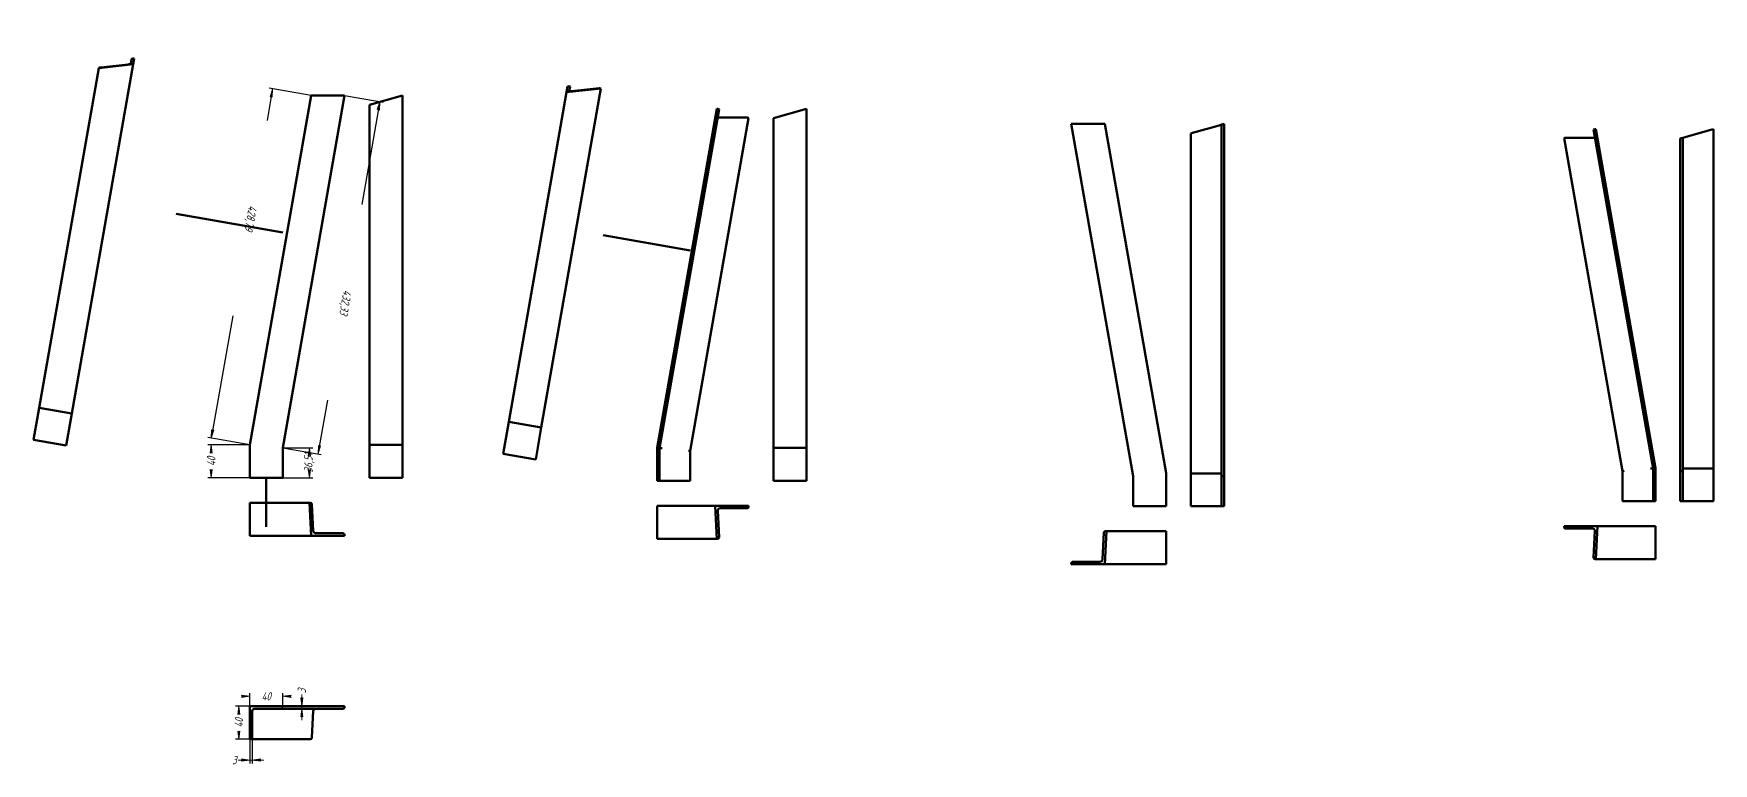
# Model space of a CAD drawing. Header units: millimetres. Extents: x 0 to 4434, y -229 to 1640.
# Drawn here: x 3418 to 4434, y -87 to 354 of the extents above; entities that cross this region are included whole.
import ezdxf

# ---------------------------------------------------------------- set-up
doc = ezdxf.new("R2010")
doc.units = ezdxf.units.MM
doc.linetypes.add('K5LT_BASIC', pattern=[0])
doc.linetypes.add('K5LT_THIN', pattern=[0])
doc.layers.add('Системный слой', color=7, linetype='Continuous')
doc.layers.add('Системный слой (1)', color=7, linetype='Continuous', true_color=0x909090)
doc.styles.add('KDIMTEXTSTYLE', font='GOST_AU.SHX', dxfattribs={"width": 0.96, "oblique": 15, "height": 5})
doc.dimstyles.new('KDIMSTYLE (0.50)', dxfattribs={"dimtxt": 5, "dimasz": 1, "dimexe": 2, "dimexo": 0, "dimgap": 1, "dimtad": 1, "dimlfac": 2, "dimtxsty": 'KDIMTEXTSTYLE', "dimsah": 1, "dimcen": 0, "dimdle": 1, "dimadec": 0, "dimazin": 0, "dimtfac": 0.667, "dimtmove": 0, "dimatfit": 3, "dimfxl": 1, "dimtvp": 1, "dimtolj": 1, "dimtzin": 0, "dimarcsym": 0})

# ---------------------------------------------------------------- blocks, each defined once
blk = doc.blocks.new('KDIMARROW_01')
at = {"layer": 'Системный слой'}
blk.add_hatch(color=0, dxfattribs=at).paths.add_polyline_path([(-5, -0.6582624912261956), (0, 0), (-5, 0.658262491226197), (-4.5, 5.51091059616309e-16)])
at = {"layer": 'Системный слой', "color": 0, "linetype": 'K5LT_THIN', "lineweight": 18}
for p, q in [((-4.5, 5.51091059616309e-16), (-5, 0.658262491226197)), ((-5, 0.658262491226197), (0, 0)), ((0, 0), (-5, -0.6582624912261956)), ((-5, -0.6582624912261956), (-4.5, 5.51091059616309e-16))]:
    blk.add_line(p, q, dxfattribs=at)
at = {"layer": 'Системный слой (1)', "color": 0, "linetype": 'K5LT_THIN', "lineweight": 18}
blk.add_line((0, 0), (-1, 0), dxfattribs=at)
blk = doc.blocks.new('KDIMARROW_02')
at = {"layer": 'Системный слой'}
blk.add_hatch(color=0, dxfattribs=at).paths.add_polyline_path([(4.5, -5.51091059616309e-16), (5, 0.6582624912261956), (0, 0), (5, -0.658262491226197)])
at = {"layer": 'Системный слой', "color": 0, "linetype": 'K5LT_THIN', "lineweight": 18}
for p, q in [((5, 0.6582624912261956), (0, 0)), ((0, 0), (5, -0.658262491226197)), ((0, 0), (7, -8.572527594031472e-16)), ((4.5, -5.51091059616309e-16), (5, 0.6582624912261956)), ((5, -0.658262491226197), (4.5, -5.51091059616309e-16))]:
    blk.add_line(p, q, dxfattribs=at)
at = {"layer": 'Системный слой (1)', "color": 0, "linetype": 'K5LT_THIN', "lineweight": 18}
blk.add_line((0, 0), (-1, 0), dxfattribs=at)

msp = doc.modelspace()

# ---------------------------------------------------------------- linework, layer by layer
at = {"layer": 'Системный слой (1)', "color": 5, "linetype": 'K5LT_BASIC', "lineweight": 60, "true_color": 0x0000ff}
for p, q in [((3440.924771843465, 124.1245881232072), (3478.007410519453, 335.2896139170225)), ((3478.007410519453, 335.2896139170225), (3457.301738399309, 333.0139666384385)), ((3476.545607092674, 335.6378294366176), (3477.031590997912, 338.4052377858914)), ((3478.614890401001, 338.7488743536148), (3478.007410519453, 335.2896139170225)), ((3478.097248597997, 338.6919831716501), (3478.614890401001, 338.7488743536148)), ((3421.226205468426, 127.5838485597995), (3457.301738399309, 333.0139666384385)), ((3457.301738399309, 333.0139666384385), (3457.316925396348, 333.1004481493533)), ((3458.382582996433, 333.3871935351122), (3474.947120692547, 335.2077113579791)), ((3548.506658348448, 105.232159273552), (3585.589297024435, 316.3971850673672)), ((3568.506658348448, 103.4893958679862), (3605.895343281022, 316.3971850673672)), ((3605.895343281022, 316.3971850673672), (3585.589297024435, 316.3971850673672)), ((3640.895343281022, 316.3971850673672), (3620.895343281022, 310.662277352191)), ((3640.895343281022, 105.232159273552), (3640.895343281022, 316.3971850673672)), ((3705.148441450573, 119.1503383930129), (3740.141335705469, 318.415430677837)), ((3724.847007825612, 115.6910779564205), (3760.847007825612, 320.6910779564209)), ((3740.141335705469, 318.415430677837), (3740.748815587017, 321.8746911144294)), ((3760.847007825612, 320.6910779564209), (3740.141335705469, 318.415430677837)), ((3740.748815587017, 321.8746911144294), (3741.266457390021, 321.9315822963937)), ((3742.27136700195, 321.8724016384935), (3741.785383096712, 319.1049932892197)), ((3743.292747514607, 319.0162223023689), (3759.857285210722, 320.8367401252362)), ((3760.847007825612, 320.6910779564209), (3759.958720721595, 320.847069838102)), ((3620.895343281022, 105.232159273552), (3620.895343281022, 310.662277352191)), ((3794.895944560537, 103.3898012615066), (3830.895944560537, 308.3898012615066)), ((3796.395944560537, 103.2590940060892), (3832.368542742526, 308.1030558757481)), ((3831.388408719913, 308.3033197505919), (3830.895944560537, 308.3898012615066)), ((3832.368584351468, 308.1311913470018), (3831.388408719913, 308.3033197505919)), ((3885.221296982277, 308.3898012615066), (3865.221296982278, 302.6548935463306)), ((3885.221296982278, 103.3898012615066), (3885.221296982277, 308.3898012615066)), ((3814.895944560537, 101.6470378559408), (3850.220062715648, 302.79826623921)), ((3849.255115690074, 303.0850116249689), (3833.010278684804, 303.085011624969)), ((3865.221296982278, 103.3898012615066), (3865.221296982278, 302.6548935463306)), ((4082.707461583474, 86.3095026334181), (4045.3187766509, 299.2172918327992)), ((4045.3187766509, 299.2172918327992), (4065.624822907487, 299.2172918327992)), ((4102.707461583474, 88.05226603898399), (4065.624822907487, 299.2172918327992)), ((4118.707461583483, 293.7691295033819), (4134.707461583483, 298.3570556755226)), ((4134.707461583483, 298.3570556755226), (4136.207461583483, 298.787173754161)), ((4136.207461583483, 298.787173754161), (4137.207461583483, 299.0739191399197)), ((4136.207461583483, 86.39664080369636), (4136.207461583483, 298.787173754161)), ((4137.207461583483, 299.0739191399197), (4137.707461583483, 299.2172918327992)), ((4137.707461583483, 86.3095026334181), (4137.707461583483, 299.2172918327992)), ((4361.152424671092, 295.8761690213868), (4362.132600302647, 296.0482974249769)), ((4397.125064462023, 91.00407168047417), (4361.152466280034, 295.8480335501331)), ((4362.132600302647, 296.0482974249769), (4362.625064462023, 296.1347789358916)), ((4398.625064462023, 91.13477893589157), (4362.625064462023, 296.1347789358916)), ((4416.625064462024, 291.2601073779921), (4432.625064462024, 295.8480335501331)), ((4432.625064462024, 295.8480335501331), (4432.723184510858, 295.8761690213868)), ((4433.625064462023, 296.1347789358916), (4432.723184510858, 295.8761690213868)), ((4433.625064462024, 296.0482974249769), (4433.625064462023, 296.1347789358916)), ((4433.625064462024, 91.09120985075242), (4433.625064462024, 296.0482974249769)), ((4117.707461583483, 293.482384117623), (4118.707461583483, 293.7691295033819)), ((4117.707461583483, 88.00869695384483), (4117.707461583483, 293.482384117623)), ((4378.625064462023, 89.39201553032575), (4343.300946306912, 290.543243913595)), ((4344.265893332486, 290.8299892993539), (4360.510730337756, 290.829989299354)), ((4413.625064462024, 290.3998712207157), (4414.125064462024, 290.543243913595)), ((4413.625064462024, 89.3920155303258), (4413.625064462024, 290.3998712207157)), ((4414.125064462024, 290.543243913595), (4415.125064462024, 290.829989299354)), ((4415.125064462024, 290.829989299354), (4416.625064462024, 291.2601073779921)), ((4415.125064462024, 89.47915370060406), (4415.125064462024, 290.829989299354)), ((3568.506658348448, 233.4859554635299), (3503.993853470195, 244.8150333933695)), ((3814.895944560537, 222.6747494588578), (3762.202279507307, 231.9282711267421)), ((3421.226205468426, 127.5838485597995), (3417.819081902489, 108.1821726982081)), ((3421.226205468426, 127.5838485597995), (3440.924771843465, 124.1245881232072)), ((3440.924771843465, 124.1245881232072), (3437.517648277528, 104.7229122616159)), ((3705.148441450573, 119.1503383930129), (3701.741317884635, 99.74866253142164)), ((3705.148441450573, 119.1503383930129), (3724.847007825612, 115.6910779564205)), ((3724.847007825612, 115.6910779564205), (3721.439884259675, 96.28940209482943)), ((3417.819081902489, 108.1821726982081), (3437.517648277528, 104.7229122616159)), ((3548.506658348448, 105.232159273552), (3548.506658348448, 85.2321592735521)), ((3568.506658348448, 103.4893958679862), (3568.506658348448, 85.2321592735521)), ((3620.895343281022, 105.232159273552), (3620.895343281022, 85.2321592735521)), ((3620.895343281022, 105.232159273552), (3640.895343281022, 105.232159273552)), ((3640.895343281022, 105.232159273552), (3640.895343281022, 85.2321592735521)), ((3794.895944560537, 103.3898012615066), (3794.895944560537, 83.38980126150682)), ((3795.395944560537, 103.3462321763674), (3796.395944560537, 103.2590940060892)), ((3796.395944560537, 103.2590940060892), (3797.895944560537, 103.1283867506717)), ((3796.395944560537, 103.2590940060892), (3796.395944560537, 83.38980126150682)), ((3813.895944560537, 101.7341760262191), (3814.895944560537, 101.6470378559408)), ((3814.895944560537, 101.6470378559408), (3814.895944560537, 83.38980126150682)), ((3865.221296982278, 103.3898012615066), (3885.221296982278, 103.3898012615066)), ((3865.221296982278, 103.3898012615066), (3865.221296982278, 83.38980126150682)), ((3885.221296982278, 103.3898012615066), (3885.221296982278, 83.38980126150682)), ((3701.741317884635, 99.74866253142164), (3721.439884259675, 96.28940209482943)), ((3548.506658348448, 85.2321592735521), (3568.506658348448, 85.2321592735521)), ((3558.506658348448, 85.2321592735521), (3558.506658348448, 55.7321592735521)), ((3620.895343281022, 85.2321592735521), (3640.895343281022, 85.2321592735521)), ((3794.895944560537, 83.38980126150682), (3795.395944560537, 83.38980126150682)), ((3795.395944560537, 83.38980126150682), (3796.395944560537, 83.38980126150682)), ((3796.395944560537, 83.38980126150682), (3797.895944560537, 83.38980126150682)), ((3797.895944560537, 83.38980126150682), (3813.895944560537, 83.38980126150682)), ((3813.895944560537, 83.38980126150682), (3814.895944560537, 83.38980126150682)), ((3865.221296982278, 83.38980126150682), (3885.221296982278, 83.38980126150682)), ((4082.707461583474, 86.3095026334181), (4082.707461583474, 68.05226603898404)), ((4102.707461583474, 88.05226603898399), (4102.707461583474, 68.05226603898404)), ((4117.707461583483, 88.00869695384483), (4117.707461583483, 68.05226603898404)), ((4134.707461583483, 87.92155878356652), (4118.707461583483, 87.92155878356652)), ((4136.207461583483, 86.39664080369636), (4136.207461583483, 68.05226603898404)), ((4137.707461583483, 86.3095026334181), (4137.207461583483, 86.3095026334181)), ((4137.707461583483, 86.3095026334181), (4137.707461583483, 68.05226603898404)), ((4379.625064462023, 89.47915370060406), (4378.625064462023, 89.39201553032575)), ((4378.625064462023, 89.39201553032575), (4378.625064462023, 71.1347789358918)), ((4397.125064462023, 91.00407168047417), (4395.625064462023, 90.8733644250567)), ((4398.125064462023, 91.09120985075242), (4397.125064462023, 91.00407168047417)), ((4397.125064462023, 91.00407168047417), (4397.125064462023, 71.1347789358918)), ((4398.625064462023, 91.13477893589157), (4398.625064462023, 71.1347789358918)), ((4413.625064462024, 89.3920155303258), (4413.625064462024, 71.1347789358918)), ((4414.125064462024, 89.39201553032575), (4413.625064462024, 89.3920155303258)), ((4415.125064462024, 89.47915370060406), (4415.125064462024, 71.1347789358918)), ((4432.625064462024, 91.00407168047417), (4416.625064462024, 91.00407168047417)), ((4433.625064462024, 91.09120985075242), (4433.625064462024, 71.1347789358918)), ((4379.625064462023, 71.1347789358918), (4378.625064462023, 71.1347789358918)), ((4395.625064462023, 71.1347789358918), (4379.625064462023, 71.1347789358918)), ((4397.125064462023, 71.1347789358918), (4395.625064462023, 71.1347789358918)), ((4398.125064462023, 71.1347789358918), (4397.125064462023, 71.1347789358918)), ((4398.625064462023, 71.1347789358918), (4398.125064462023, 71.1347789358918)), ((4414.125064462024, 71.1347789358918), (4413.625064462024, 71.1347789358918)), ((4415.125064462024, 71.1347789358918), (4414.125064462024, 71.1347789358918)), ((4416.625064462024, 71.1347789358918), (4415.125064462024, 71.1347789358918)), ((4432.625064462024, 71.1347789358918), (4416.625064462024, 71.1347789358918)), ((4433.625064462024, 71.1347789358918), (4432.625064462024, 71.1347789358918)), ((3548.506658348448, 70.23215927355136), (3584.582191279331, 70.23215927355136)), ((3548.506658348448, 70.23215927355136), (3548.506658348448, 50.23215927355136)), ((3585.589297024435, 50.23215927355136), (3584.582191279331, 70.23215927355136)), ((3584.582191279331, 70.23215927355136), (3585.089842435746, 70.23215927355136)), ((3586.15550003583, 69.23215927355113), (3586.961184631913, 53.23215927355113)), ((3794.895944560537, 68.38980126150614), (3794.895944560537, 48.38980126150591)), ((3794.895944560537, 68.38980126150614), (3829.888838815433, 68.38980126150614)), ((3829.888838815433, 68.38980126150614), (3850.19488507202, 68.38980126150591)), ((3830.895944560537, 48.38980126150659), (3829.888838815433, 68.38980126150614)), ((3831.562858146443, 65.38980126150591), (3832.368542742526, 49.38980126150591)), ((3849.255115690074, 66.88980126150614), (3833.010278684804, 66.88980126150614)), ((3850.19488507202, 68.38980126150591), (3850.220062715648, 67.88980126150591)), ((4102.707461583474, 68.05226603898404), (4082.707461583474, 68.05226603898404)), ((4118.707461583483, 68.05226603898404), (4117.707461583483, 68.05226603898404)), ((4134.707461583483, 68.05226603898404), (4118.707461583483, 68.05226603898404)), ((4136.207461583483, 68.05226603898404), (4134.707461583483, 68.05226603898404)), ((4137.207461583483, 68.05226603898404), (4136.207461583483, 68.05226603898404)), ((4137.707461583483, 68.05226603898404), (4137.207461583483, 68.05226603898404)), ((3588.55967103204, 51.73215927355113), (3604.80450803731, 51.73215927355136)), ((4065.058619896092, 52.05226603898382), (4064.252935300009, 36.05226603898382)), ((4065.624822907487, 33.05226603898404), (4066.631928652591, 53.05226603898404)), ((4066.631928652591, 53.05226603898404), (4066.124277496177, 53.05226603898404)), ((4102.707461583474, 53.05226603898404), (4066.631928652591, 53.05226603898404)), ((4102.707461583474, 53.05226603898404), (4102.707461583474, 33.05226603898404)), ((4343.32612395054, 56.13477893589015), (4343.300946306912, 55.63477893589015)), ((4363.632170207127, 56.13477893589038), (4343.32612395054, 56.13477893589015)), ((4344.265893332486, 54.63477893589038), (4360.510730337756, 54.63477893589038)), ((4361.958150876118, 53.13477893589015), (4361.152466280034, 37.13477893589015)), ((4362.625064462023, 36.13477893589084), (4363.632170207127, 56.13477893589038)), ((4398.625064462023, 56.13477893589038), (4363.632170207127, 56.13477893589038)), ((4398.625064462023, 56.13477893589038), (4398.625064462023, 36.13477893589015)), ((3548.506658348448, 50.23215927355136), (3585.589297024435, 50.23215927355136)), ((3605.895343281022, 50.23215927355136), (3585.589297024435, 50.23215927355136)), ((3605.870165637395, 50.73215927355113), (3605.895343281022, 50.23215927355136)), ((3794.895944560537, 48.38980126150591), (3830.895944560537, 48.38980126150659)), ((3830.895944560537, 48.38980126150659), (3832.368584351468, 49.29168121267162)), ((3831.388408719913, 48.38980126150591), (3830.895944560537, 48.38980126150659)), ((4045.343954294528, 33.55226603898382), (4045.3187766509, 33.05226603898404)), ((4045.3187766509, 33.05226603898404), (4065.624822907487, 33.05226603898404)), ((4062.654448899882, 34.55226603898382), (4046.409611894612, 34.55226603898404)), ((4102.707461583474, 33.05226603898404), (4065.624822907487, 33.05226603898404)), ((4362.625064462023, 36.13477893589084), (4361.152424671092, 37.03665888705586)), ((4362.132600302647, 36.13477893589015), (4362.625064462023, 36.13477893589084)), ((4398.625064462023, 36.13477893589015), (4362.625064462023, 36.13477893589084)), ((3548.506658348448, -72.79484201601394), (3548.506658348448, -52.79484201601394)), ((3548.506658348448, -52.79484201601394), (3568.506658348448, -52.79484201601394)), ((3550.006658348448, -55.79484201601372), (3550.006658348448, -71.79484201601372)), ((3567.506658348448, -54.29484201601394), (3551.506658348448, -54.29484201601372)), ((3567.506658348448, -54.29484201601394), (3604.80450803731, -54.29484201601394)), ((3568.506658348448, -52.79484201601394), (3605.895343281022, -52.79484201601394)), ((3568.506658348448, -52.79484201601394), (3568.506658348448, -53.29484201601372)), ((3586.15550003583, -71.79484201601372), (3586.961184631913, -55.79484201601372)), ((3605.870165637395, -53.29484201601372), (3605.895343281022, -52.79484201601394)), ((3549.006658348448, -72.79484201601394), (3548.506658348448, -72.79484201601394)), ((3549.006658348448, -72.79484201601394), (3585.089842435746, -72.79484201601394))]:
    msp.add_line(p, q, dxfattribs=at)
for centre, radius, start, end in [((3551.506658348448, -55.79484201601372), 1.500000000000057, 90, 180), ((3567.506658348448, -53.29484201601372), 1.000000000000112, 270, 0), ((3549.006658348448, -71.79484201601372), 1.000000000000112, 270, 0)]:
    msp.add_arc(centre, radius, start, end, dxfattribs=at)
for centre, major_axis, ratio, start_param, end_param in [((3474.992681683663, 335.4671558907234), (1.553312363123572, 0.1830155619577477), 0.1615199083558987, 4.664030153377453, 6.234826480172504), ((3478.06687460392, 338.5190201498202), (1.035541575415832, 0.1220103746385122), 0.1615199083558987, 1.522437499787777, 3.093233826582743), ((3458.352209002355, 333.2142305132823), (1.035541575415718, 0.1220103746384989), 0.1615199083558987, 1.522437499788037, 3.093233826582749), ((3741.236083395944, 321.7586192745643), (1.035541575415606, 0.1220103746384867), 0.1615199083558986, 6.234826480172547, 7.805622806967415), ((3743.338308505723, 319.2756668351134), (1.553312363123573, 0.1830155619577494), 0.1615199083558986, 3.093233826582562, 4.664030153377602), ((3759.826911216644, 320.6637771034066), (1.035541575415832, 0.1220103746385133), 0.1615199083558986, 1.424159322401442, 1.522437499787859), ((3831.353240429697, 308.1030558757481), (-1.016540976241278, -0.01542824925322234), 0.2816709168329852, 3.087761960143224, 3.186040137529639), ((3833.085811615686, 303.5151297036071), (-1.524811464361745, -0.02314237387983157), 0.2816709168329854, 6.229354613733067, 7.800150940528107), ((3849.204760402818, 302.79826623921), (-1.016540976241056, -0.01542824925321942), 0.2816709168329853, 3.087761960143252, 4.658558286938122), ((4362.167768592863, 295.8480335501331), (-1.016540976241278, 0.01542824925322304), 0.2816709168329852, 6.238737823239738, 6.337016000626155), ((4432.625064462024, 296.0482974249769), (1.000000000000123, -2.449293598295007e-16), 0.1729630218296127, 4.810667157771109, 6.283185307179586), ((4344.316248619742, 290.543243913595), (-1.016540976241056, 0.01542824925321967), 0.2816709168329853, 4.766219673831257, 6.337016000626125), ((4360.435197406874, 291.2601073779921), (-1.524811464361745, 0.02314237387983195), 0.2816709168329854, 1.624627020241272, 3.195423347036312), ((4118.707461583483, 88.00869695384478), (1.000000000000112, -1.133107779529723e-15), 0.08713817027829192, 3.141592653589793, 4.71238898038469), ((4134.707461583483, 87.79085152814906), (1.500000000000057, -1.699661669294458e-15), 0.08713817027829192, 0, 1.570796326794897), ((4137.207461583483, 86.39664080369641), (1.000000000000112, -1.133107779529723e-15), 0.08713817027829192, 3.141592653589798, 4.71238898038469), ((4414.125064462024, 89.47915370060406), (0.9999999999998903, -1.133107779529472e-15), 0.08713817027829186, 4.71238898038469, 6.283185307179586), ((4416.625064462024, 90.87336442505676), (1.500000000000057, -1.699661669294458e-15), 0.08713817027829186, 1.570796326794897, 3.141592653589797), ((4432.625064462024, 91.09120985075242), (1.000000000000112, -1.133107779529723e-15), 0.08713817027829186, 4.71238898038469, 6.283185307179586), ((3585.140197723001, 69.23215927355113), (0.8385221269182805, -0.6054883377364616), 0.9491152977278243, 0.650379326332291, 2.221175653127001), ((3833.085811615686, 65.38980126150591), (1.257783190377415, -0.9082325066046919), 0.9491152977278242, 2.221175653126817, 3.791971979921858), ((3849.204760402818, 67.88980126150591), (0.8385221269181887, -0.6054883377363965), 0.9491152977278241, 5.362768306716801, 6.933564633511669), ((3588.484138101157, 53.23215927355113), (1.257783190377417, -0.9082325066046883), 0.9491152977278245, 3.791971979921707, 5.362768306716756), ((3604.854863324565, 50.73215927355113), (0.8385221269183724, -0.6054883377365279), 0.9491152977278244, 0.6503793263320317, 2.221175653126996), ((4066.073922208921, 52.05226603898382), (-0.838522126918281, -0.6054883377364609), 0.9491152977278243, 4.062009654052584, 5.632805980847295), ((4344.316248619742, 55.63477893589015), (-0.8385221269181893, -0.6054883377363952), 0.9491152977278241, 5.632805980847504, 7.203602307642372), ((4360.435197406874, 53.13477893589015), (-1.257783190377416, -0.9082325066046912), 0.9491152977278242, 2.49121332725773, 4.062009654052769), ((3831.388408719913, 49.38980126150591), (6.123233995737517e-17, 1.000000000000123), 0.9849283187519631, 3.141592653589793, 4.614110802998271), ((3831.353240429697, 49.38980126150591), (0.8385221269183716, -0.6054883377365297), 0.9491152977278241, 0.5521011489456971, 0.6503793263321134), ((4046.359256607357, 33.55226603898382), (-0.8385221269183728, -0.6054883377365272), 0.9491152977278244, 4.062009654052591, 5.632805980847555), ((4062.729981830765, 36.05226603898382), (-1.257783190377418, -0.9082325066046874), 0.9491152977278245, 0.9204170004628303, 2.49121332725788), ((4362.167768592863, 37.13477893589015), (-0.8385221269183717, -0.6054883377365292), 0.9491152977278241, 5.632805980847473, 5.73108415823389), ((4362.132600302647, 37.13477893589015), (-1.836970198721255e-16, -1.000000000000123), 0.9849283187519631, 4.810667157771109, 6.283185307179586), ((3588.484138101157, -55.79484201601372), (1.257783190377417, 0.9082325066046882), 0.9491152977278245, 0.9204170004628303, 2.49121332725788), ((3604.854863324565, -53.29484201601372), (0.8385221269183724, 0.6054883377365279), 0.9491152977278244, 4.062009654052591, 5.632805980847555), ((3585.140197723001, -71.79484201601372), (0.8385221269182805, 0.6054883377364616), 0.9491152977278243, 4.062009654052584, 5.632805980847295)]:
    msp.add_ellipse(centre, major_axis=major_axis, ratio=ratio, start_param=start_param, end_param=end_param, dxfattribs=at)

# ---------------------------------------------------------------- dimensions: what is measured, and where the dimension line sits
at = {"layer": 'Системный слой (1)', "color": 7}
for base, p1, p2, angle, location, override in [((3525.242416298239, 109.3175871457838), (3585.589297024435, 316.3971850673672), (3548.506658348448, 105.232159273552), 260.03985969162727, (3548.592424245237, 242.2829101772989), {"dimexo": 0, "dimpost": '\\H5.0;\\W0.965;\\Q15;<>', "dimblk1": 'KDIMARROW_01', "dimblk2": 'KDIMARROW_01', "dimse1": 0, "dimse2": 0, "dimclrt": 7, "dimtolj": 1}), ((3589.805766459646, 99.74906468748321), (3605.895343281022, 316.3971850673672), (3568.506658348448, 103.4893958679862), 260.03985969162727, (3605.8913274898, 191.3473983314158), {"dimexo": 0, "dimpost": '\\H5.0;\\W0.965;\\Q15;<>', "dimblk1": 'KDIMARROW_01', "dimblk2": 'KDIMARROW_01', "dimse1": 0, "dimse2": 0, "dimclrt": 7, "dimtolj": 1}), ((3525.242416298239, 105.232159273552), (3548.506658348448, 85.2321592735521), (3548.506658348448, 105.232159273552), 90, (3525.242416298239, 95.2321592735521), {"dimexo": 0, "dimpost": '\\H5.0;\\W0.965;\\Q15;<>', "dimblk1": 'KDIMARROW_01', "dimblk2": 'KDIMARROW_01', "dimse1": 0, "dimse2": 0, "dimclrt": 7, "dimtolj": 1}), ((3584.582191279331, 103.4893958679862), (3568.506658348448, 85.2321592735521), (3568.506658348448, 103.4893958679862), 90, (3584.582191279331, 94.36077757076913), {"dimexo": 0, "dimpost": '\\H5.0;\\W0.965;\\Q15;<>', "dimblk1": 'KDIMARROW_01', "dimblk2": 'KDIMARROW_01', "dimse1": 0, "dimse2": 0, "dimclrt": 7, "dimtolj": 1}), ((3579.979125624, -54.29484201601372), (3568.506658348448, -52.79484201601394), (3567.506658348448, -54.29484201601372), 90, (3579.979125624, -43.50077976397006), {"dimexo": 0, "dimpost": '\\H5.0;\\W0.965;\\Q15;<>', "dimblk1": 'KDIMARROW_02', "dimblk2": 'KDIMARROW_02', "dimse1": 0, "dimse2": 0, "dimclrt": 7, "dimtolj": 1}), ((3541.976208729726, -52.79484201601394), (3549.006658348448, -72.79484201601372), (3548.506658348448, -52.79484201601394), 90, (3541.976208729726, -62.79484201601372), {"dimexo": 0, "dimpost": '\\H5.0;\\W0.965;\\Q15;<>', "dimblk1": 'KDIMARROW_01', "dimblk2": 'KDIMARROW_01', "dimse1": 0, "dimse2": 0, "dimclrt": 7, "dimtolj": 1})]:
    msp.add_linear_dim(base=base, p1=p1, p2=p2, angle=angle, location=location, dimstyle='KDIMSTYLE (0.50)', override=override, dxfattribs=at).render()
for base, p1, p2, location, override in [((3548.506658348448, -46.80068329679989), (3568.506658348448, -52.79484201601394), (3548.506658348448, -52.79484201601394), (3558.506658348448, -46.80068329679989), {"dimexo": 0, "dimpost": '\\H5.0;\\W0.965;\\Q15;<>', "dimblk1": 'KDIMARROW_01', "dimblk2": 'KDIMARROW_01', "dimse1": 0, "dimse2": 0, "dimclrt": 7, "dimtolj": 1}), ((3548.506658348448, -85.35244436049356), (3550.006658348448, -71.79484201601372), (3548.506658348448, -72.79484201601394), (3539.212596096401, -85.35244436049356), {"dimexo": 0, "dimpost": '\\H5.0;\\W0.965;\\Q15;<>', "dimblk1": 'KDIMARROW_02', "dimblk2": 'KDIMARROW_02', "dimse1": 0, "dimse2": 0, "dimclrt": 7, "dimtolj": 1})]:
    msp.add_linear_dim(base=base, p1=p1, p2=p2, location=location, dimstyle='KDIMSTYLE (0.50)', override=override, dxfattribs=at).render()

doc.saveas('drawing.dxf')
